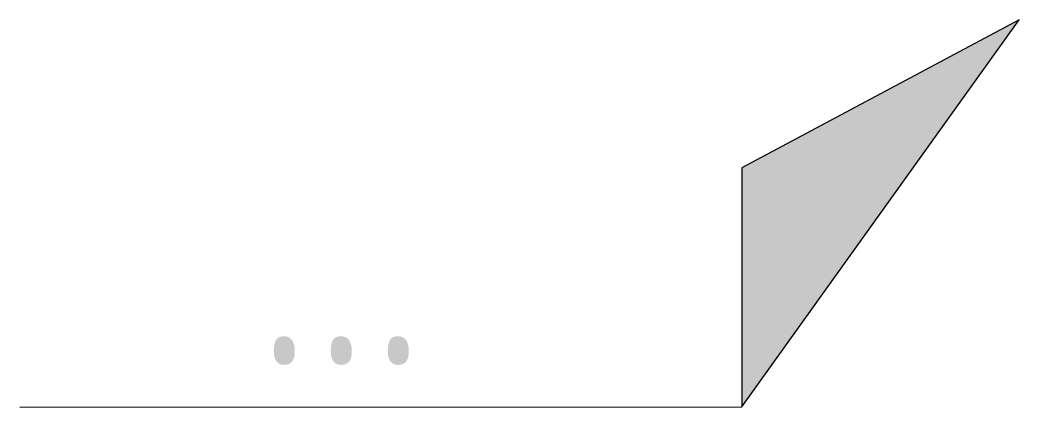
# Model space of a CAD drawing. Extents: x -8.87 to 0, y -3.44 to 0.
import ezdxf
from ezdxf.enums import TextEntityAlignment as Align

# ---------------------------------------------------------------- set-up
doc = ezdxf.new("R2010")
doc.units = 0
doc.header["$LTSCALE"] = 0.2
doc.styles.add('NLCS-ISO', font='NLCS-ISO.ttf')

msp = doc.modelspace()

# ---------------------------------------------------------------- linework, layer by layer
for p, q in [((0, 0), (-2.4607, -1.3124)), ((-2.4607, -3.4351), (0, 0)), ((-2.4607, -1.3124), (-2.4607, -3.4351)), ((-8.8653, -3.4353), (-2.4607, -3.4351))]:
    msp.add_line(p, q)
msp.add_solid([(-2.4607, -1.3124), (0, 0), (-2.4607, -3.4351)])

# ---------------------------------------------------------------- texts
at = {"style": 'NLCS-ISO'}
msp.add_attdef('...', text='...', height=1.8, dxfattribs=at).set_placement((-6.014, -2.1614), align=Align.MIDDLE)

doc.saveas('drawing.dxf')
